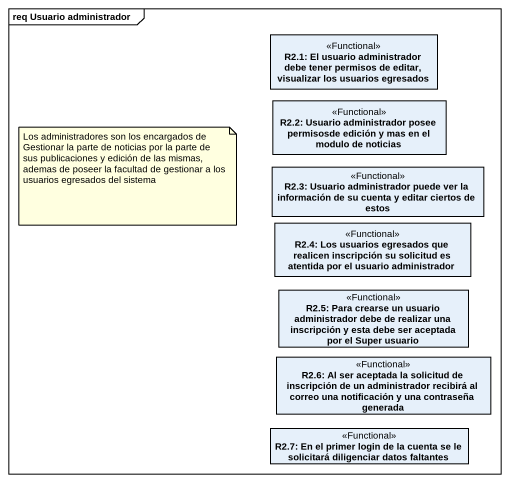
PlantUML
@startuml
mainframe req Usuario administrador
hide circle
hide empty members
class "R2.1: El usuario administrador debe tener permisos de editar, visualizar los usuarios egresados" as R2_1_El_usuario <<Functional>>
class "R2.2: Usuario administrador posee permisosde edición y mas en el modulo de noticias" as R2_2_Usuario_administrador <<Functional>>
class "R2.3: Usuario administrador puede ver la información de su cuenta y editar ciertos de estos" as R2_3_Usuario_administrador <<Functional>>
class "R2.4: Los usuarios egresados que realicen inscripción su solicitud es atentida por el usuario administrador" as R2_4_Los_usuarios_egresados <<Functional>>
class "R2.5: Para crearse un usuario administrador debe de realizar una inscripción y esta debe ser aceptada por el Super usuario" as R2_5_Para_crearse_un <<Functional>>
class "R2.6: Al ser aceptada la solicitud de inscripción de un administrador recibirá al correo una notificación y una contraseña generada" as R2_6_Al_ser_aceptada_la <<Functional>>
class "R2.7: En el primer login de la cuenta se le solicitará diligenciar datos faltantes" as R2_7_En_el_primer_login_de <<Functional>>
note as N1
  Los administradores son los encargados de Gestionar la parte de noticias por la parte de sus publicaciones y edición de las mismas, ademas de poseer la facultad de gestionar a los usuarios egresados del sistema
end note
@enduml
